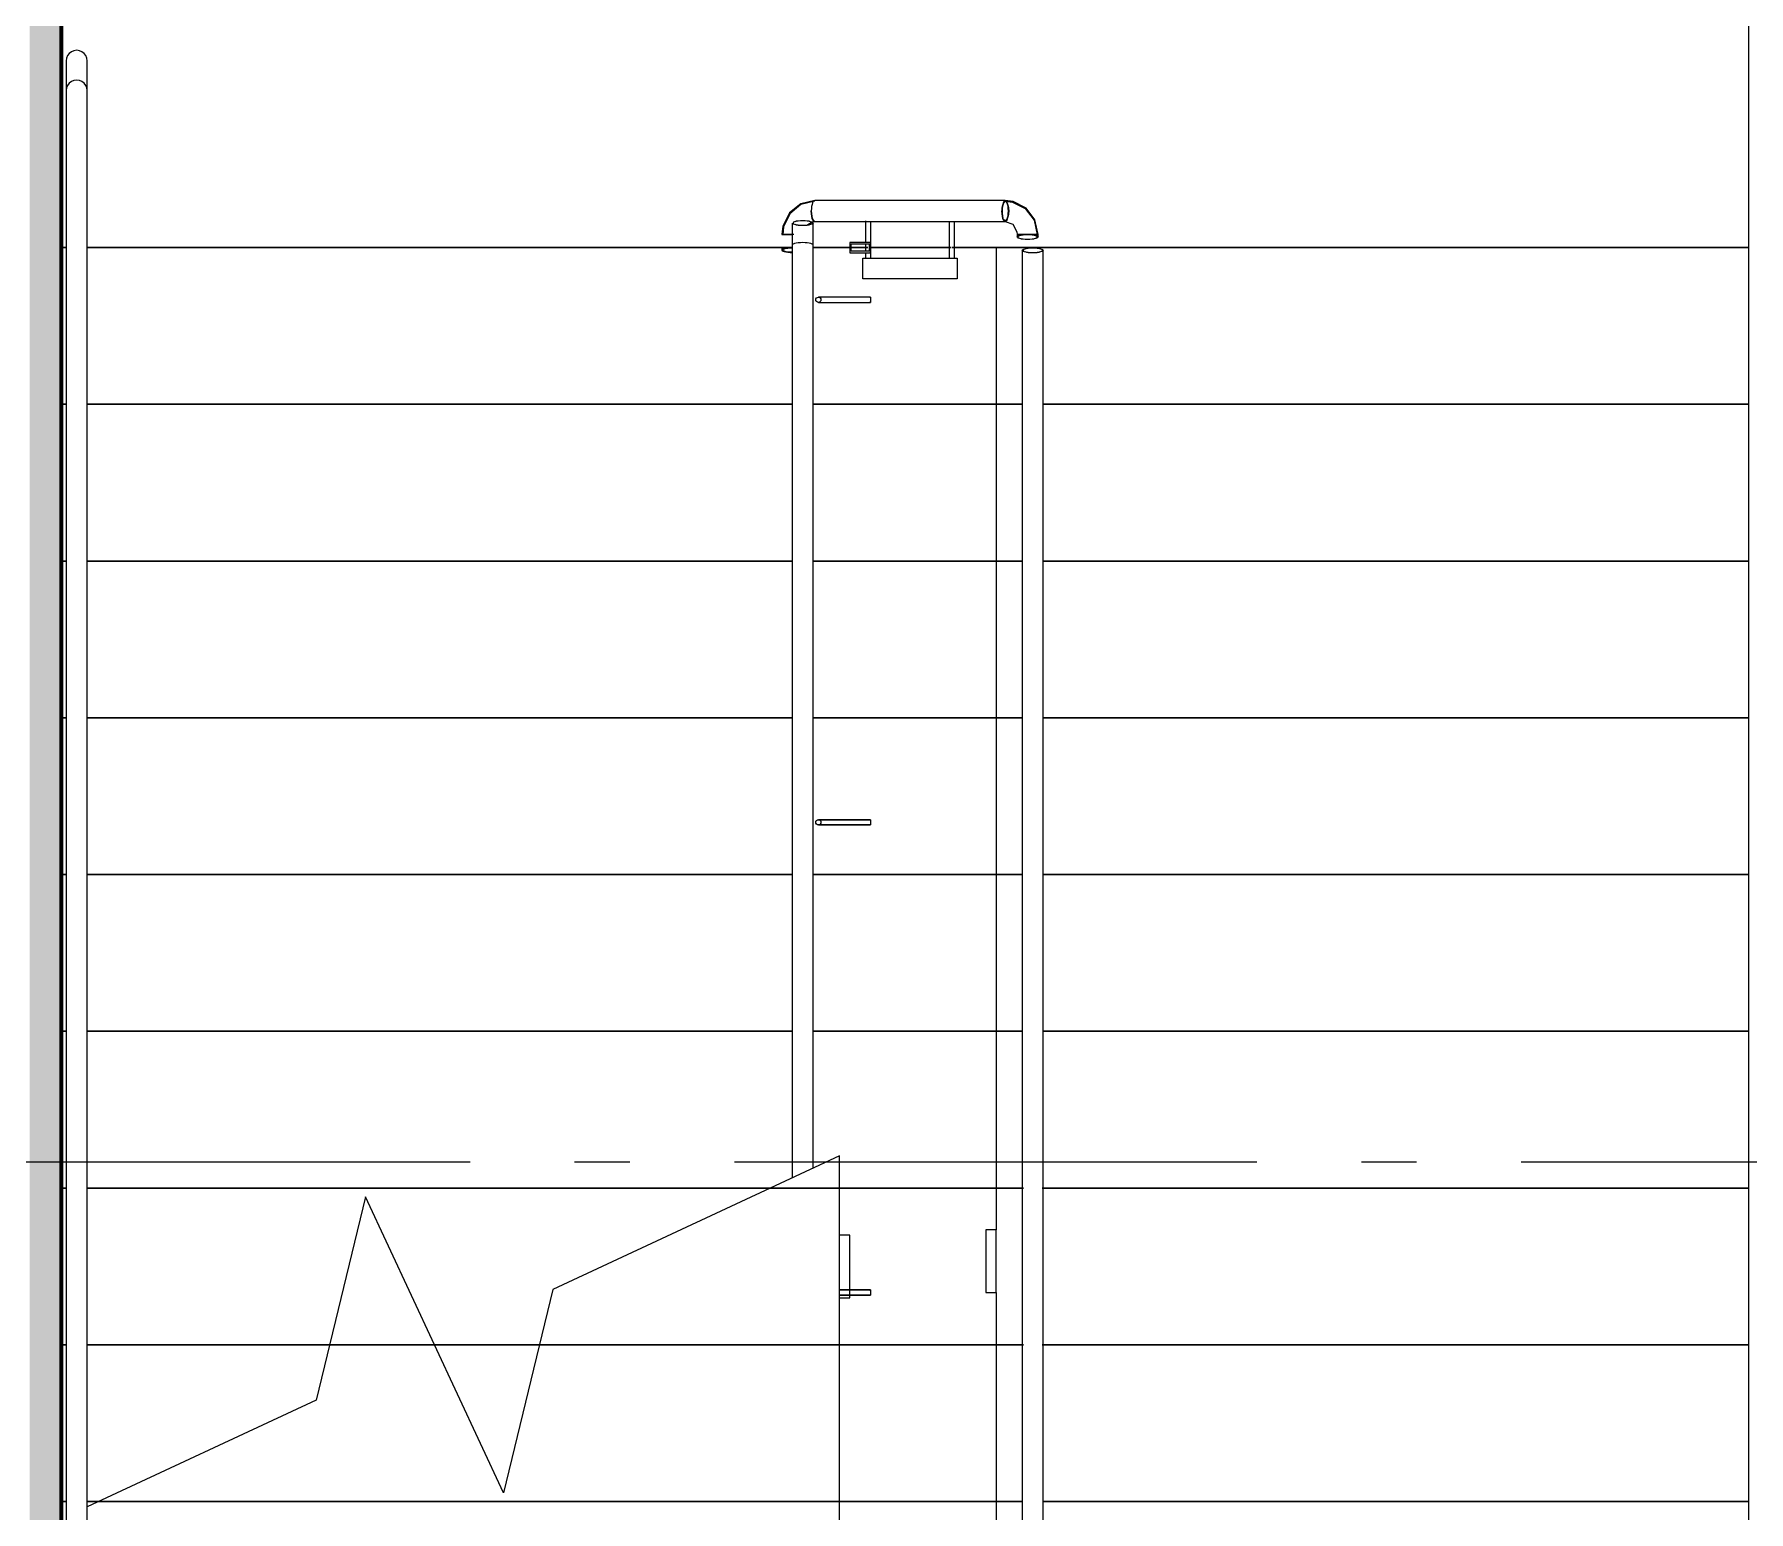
# Model space of a CAD drawing. Header units: millimetres. Extents: x -537608 to 253996, y -217170 to 186033.
# Drawn here: x -268303 to -265021, y -3120 to -292 of the extents above; entities that cross this region are included whole.
import ezdxf

# ---------------------------------------------------------------- set-up
doc = ezdxf.new("R2010")
doc.units = ezdxf.units.MM
doc.layers.add('16) Лак 1.6м', color=160, linetype='Continuous', lineweight=90)
doc.layers.add('PDF _Геометрия', color=7, linetype='Continuous')
doc.layers.add('PDF _Сплошная заливка', color=7, linetype='Continuous', true_color=0xffffff)

msp = doc.modelspace()

# ---------------------------------------------------------------- hatches: boundary and pattern name
at = {"layer": 'PDF _Сплошная заливка', "true_color": 0x56bc34, "transparency": 33554559}
h = msp.add_hatch(color=85, dxfattribs=at)
h.paths.add_polyline_path([(-268303.3512, -7240.6582), (-268251.3509, -7240.6582), (-268251.3509, -7085.6584), (-268303.3512, -7085.6584), (-268303.3512, -7090.6586), (-268311.3493, -7090.6586), (-268311.3493, -7240.6582)], flags=0)
h.paths.add_polyline_path([(-268303.3512, -5435.6572), (-268251.3509, -5435.6572), (-268251.3509, 739.3439), (-268311.3493, 739.3439), (-268311.3493, -5430.6575), (-268303.3512, -5430.6575)], flags=0)

# ---------------------------------------------------------------- linework, layer by layer
at = {"layer": '16) Лак 1.6м'}
msp.add_lwpolyline([(-268251.3509, -7085.6584), (-268251.3509, -7240.6582), (-264971.3501, -7240.6582), (-264971.3501, 479.3445), (-265191.3492, 479.3445), (-265221.3495, 739.3439), (-268251.3509, 739.3439), (-268251.3509, -5407.9645), (-268251.3509, -5435.6572)], dxfattribs=at)
at = {"layer": 'PDF _Геометрия', "lineweight": 9}
for p, q in [((-268251.3509, -5435.6572), (-268251.3509, 739.3439)), ((-265021.3503, -20.6017), (-265021.3503, -4940.6031)), ((-268231.3499, -325.8389), (-268235.4922, -329.0167)), ((-268226.5273, -323.841), (-268231.3499, -325.8389)), ((-268221.3494, -323.1585), (-268226.5273, -323.841)), ((-268216.1737, -323.841), (-268221.3494, -323.1585)), ((-268211.3511, -325.8389), (-268216.1737, -323.841)), ((-268207.2088, -329.0167), (-268211.3511, -325.8389)), ((-268240.6678, -337.9816), (-268241.3503, -343.1595)), ((-268241.3503, -343.1595), (-268241.3503, -400.2881)), ((-268238.6699, -333.159), (-268240.6678, -337.9816)), ((-268235.4922, -329.0167), (-268238.6699, -333.159)), ((-268204.0289, -333.159), (-268207.2088, -329.0167)), ((-268202.031, -337.9816), (-268204.0289, -333.159)), ((-268201.3506, -343.1595), (-268202.031, -337.9816)), ((-268201.3506, -400.2881), (-268201.3506, -343.1595)), ((-268238.6699, -390.2898), (-268240.6678, -395.1124)), ((-268235.4922, -386.1475), (-268238.6699, -390.2898)), ((-268231.3499, -382.9676), (-268235.4922, -386.1475)), ((-268226.5273, -380.9697), (-268231.3499, -382.9676)), ((-268221.3494, -380.2893), (-268226.5273, -380.9697)), ((-268216.1737, -380.9697), (-268221.3494, -380.2893)), ((-268211.3511, -382.9676), (-268216.1737, -380.9697)), ((-268207.2088, -386.1475), (-268211.3511, -382.9676)), ((-268204.0289, -390.2898), (-268207.2088, -386.1475)), ((-268202.031, -395.1124), (-268204.0289, -390.2898)), ((-268240.6678, -395.1124), (-268241.3503, -400.2881)), ((-268241.3503, -400.2881), (-268241.3503, -5160.2911)), ((-268201.3506, -400.2881), (-268202.031, -395.1124)), ((-268201.3506, -5160.2911), (-268201.3506, -400.2881)), ((-266835.5831, -616.9055), (-266857.1535, -634.3724)), ((-266835.23, -618.4039), (-266856.3978, -635.8407)), ((-266808.796, -610.6554), (-266835.5831, -616.9055)), ((-266808.796, -612.1561), (-266835.23, -618.4039)), ((-266814.6025, -621.9757), (-266815.0783, -626.202)), ((-266813.8339, -618.1865), (-266814.6025, -621.9757)), ((-266812.8134, -615.0195), (-266813.8339, -618.1865)), ((-266811.5927, -612.6383), (-266812.8134, -615.0195)), ((-266810.2299, -611.1592), (-266811.5927, -612.6383)), ((-266808.796, -610.6554), (-266810.2299, -611.1592)), ((-266443.9047, -610.6554), (-266808.796, -610.6554)), ((-266449.7112, -621.9757), (-266450.187, -626.202)), ((-266448.9426, -618.1865), (-266449.7112, -621.9757)), ((-266449.0675, -621.4073), (-266449.6638, -625.8682)), ((-266449.6638, -625.8682), (-266449.0675, -621.4073)), ((-266448.1201, -617.5751), (-266449.0675, -621.4073)), ((-266449.0675, -621.4073), (-266448.1201, -617.5751)), ((-266447.9242, -615.0195), (-266448.9426, -618.1865)), ((-266446.8865, -614.6341), (-266448.1201, -617.5751)), ((-266448.1201, -617.5751), (-266446.8865, -614.6341)), ((-266446.7013, -612.6383), (-266447.9242, -615.0195)), ((-266445.4483, -612.7869), (-266446.8865, -614.6341)), ((-266446.8865, -614.6341), (-266445.4483, -612.7869)), ((-266445.3386, -611.1592), (-266446.7013, -612.6383)), ((-266443.9047, -612.1561), (-266445.4483, -612.7869)), ((-266445.4483, -612.7869), (-266443.9047, -612.1561)), ((-266443.9047, -610.6554), (-266445.3386, -611.1592)), ((-266428.6661, -612.6103), (-266443.9047, -610.6554)), ((-266443.9047, -610.6554), (-266442.2361, -611.3379)), ((-266442.2361, -611.3379), (-266443.9047, -610.6554)), ((-266443.9047, -612.1561), (-266442.361, -612.7869)), ((-266442.361, -612.7869), (-266443.9047, -612.1561)), ((-266443.9047, -612.1561), (-266429.9664, -613.8289)), ((-266442.361, -612.7869), (-266440.9228, -614.6341)), ((-266440.9228, -614.6341), (-266442.361, -612.7869)), ((-266442.2361, -611.3379), (-266440.6817, -613.3359)), ((-266440.6817, -613.3359), (-266442.2361, -611.3379)), ((-266440.9228, -614.6341), (-266439.6892, -617.5751)), ((-266439.6892, -617.5751), (-266440.9228, -614.6341)), ((-266439.6892, -617.5751), (-266438.7419, -621.4073)), ((-266438.7419, -621.4073), (-266439.6892, -617.5751)), ((-266438.7419, -621.4073), (-266438.1455, -625.8682)), ((-266438.1455, -625.8682), (-266438.7419, -621.4073)), ((-266437.6783, -625.4807), (-266438.3221, -620.6559)), ((-266438.3221, -620.6559), (-266437.6783, -625.4807)), ((-266429.9664, -613.8289), (-266405.6617, -626.1287)), ((-266404.2149, -625.3859), (-266428.6661, -612.6103)), ((-266857.1535, -634.3724), (-266869.505, -659.8052)), ((-266856.3978, -635.8407), (-266868.28, -661.1465)), ((-266851.7625, -653.6908), (-266851.7625, -695.9339)), ((-266849.7818, -655.7383), (-266851.2609, -654.7415)), ((-266850.1263, -653.1634), (-266850.2619, -653.6908)), ((-266850.2619, -653.6908), (-266850.1263, -654.2161)), ((-266849.0606, -652.1407), (-266850.1263, -653.1634)), ((-266850.1263, -654.2161), (-266849.0606, -655.2388)), ((-266847.3985, -656.634), (-266849.7818, -655.7383)), ((-266846.9872, -651.2085), (-266849.0606, -652.1407)), ((-266847.3985, -650.7456), (-266844.2315, -649.9985)), ((-266844.0291, -650.4205), (-266846.9808, -651.2064)), ((-266846.9808, -656.1732), (-266844.0291, -656.9591)), ((-266844.2315, -649.9985), (-266840.4402, -649.4366)), ((-266840.3604, -649.822), (-266844.0291, -650.4205)), ((-266840.4402, -649.4366), (-266836.2117, -649.0878)), ((-266836.1902, -649.4495), (-266840.3604, -649.822)), ((-266836.2117, -649.0878), (-266831.7616, -648.9694)), ((-266831.7616, -649.3225), (-266836.1902, -649.4495)), ((-266831.7616, -648.9694), (-266827.3114, -649.0878)), ((-266827.3351, -649.4495), (-266831.7616, -649.3225)), ((-266823.1648, -649.822), (-266827.3351, -649.4495)), ((-266827.3114, -649.0878), (-266823.0851, -649.4366)), ((-266823.5696, -657.9838), (-266813.399, -651.1827)), ((-266819.494, -650.4205), (-266823.1648, -649.822)), ((-266823.0851, -649.4366), (-266819.2916, -649.9985)), ((-266816.5359, -651.2085), (-266819.494, -650.4205)), ((-266819.494, -656.9591), (-266816.5359, -656.171)), ((-266814.4647, -652.1407), (-266816.5359, -651.2085)), ((-266813.7435, -655.7383), (-266816.1247, -656.634)), ((-266815.0783, -626.202), (-266815.2398, -630.6564)), ((-266815.2398, -630.6564), (-266815.0202, -635.8321)), ((-266815.0202, -635.8321), (-266815.2398, -630.6564)), ((-266814.3765, -640.6569), (-266815.0202, -635.8342)), ((-266815.0202, -635.8342), (-266814.3765, -640.6569)), ((-266813.3969, -653.1634), (-266814.4647, -652.1407)), ((-266814.4647, -655.2388), (-266813.3969, -654.2161)), ((-266813.3538, -644.7991), (-266814.3765, -640.6569)), ((-266814.3765, -640.6569), (-266813.3538, -644.7991)), ((-266813.7435, -651.6412), (-266812.2644, -652.6402)), ((-266812.2644, -654.7415), (-266813.7435, -655.7383)), ((-266813.399, -651.1827), (-266808.796, -650.6574)), ((-266813.2613, -653.6908), (-266813.3969, -653.1634)), ((-266813.3969, -654.2161), (-266813.2613, -653.6908)), ((-266812.019, -647.9769), (-266813.3538, -644.7991)), ((-266813.3538, -644.7991), (-266812.019, -647.9769)), ((-266812.2644, -652.6402), (-266811.7628, -653.6908)), ((-266811.7628, -653.6908), (-266812.2644, -654.7415)), ((-266810.4624, -649.9749), (-266812.019, -647.9769)), ((-266812.019, -647.9769), (-266810.4624, -649.9749)), ((-266811.7628, -695.9339), (-266811.7628, -653.6908)), ((-266808.796, -650.6574), (-266810.4624, -649.9749)), ((-266810.4624, -649.9749), (-266808.796, -650.6574)), ((-266808.796, -650.6574), (-266443.9047, -650.6574)), ((-266711.349, -649.4302), (-266711.349, -655.6565)), ((-266711.349, -655.6565), (-266711.349, -691.4343)), ((-266701.3507, -655.6565), (-266701.3507, -652.1235)), ((-266701.3507, -720.6564), (-266701.3507, -655.6565)), ((-266551.35, -649.9749), (-266551.35, -655.6565)), ((-266551.35, -655.6565), (-266551.35, -720.6564)), ((-266541.3495, -655.6565), (-266541.3495, -652.1235)), ((-266541.3495, -720.6564), (-266541.3495, -655.6565)), ((-266450.187, -626.202), (-266450.3507, -630.6564)), ((-266450.3507, -630.6564), (-266450.131, -635.8321)), ((-266450.131, -635.8321), (-266450.3507, -630.6564)), ((-266450.131, -635.8321), (-266449.4873, -640.6569)), ((-266449.4873, -640.6569), (-266450.131, -635.8321)), ((-266449.6638, -625.8682), (-266449.8662, -630.6564)), ((-266449.8662, -630.6564), (-266449.6638, -625.8682)), ((-266449.8662, -630.6564), (-266449.6638, -635.4446)), ((-266449.6638, -635.4446), (-266449.8662, -630.6564)), ((-266449.6638, -635.4446), (-266449.0675, -639.9055)), ((-266449.0675, -639.9055), (-266449.6638, -635.4446)), ((-266449.4873, -640.6569), (-266448.4625, -644.7991)), ((-266448.4625, -644.7991), (-266449.4873, -640.6569)), ((-266448.4625, -644.7991), (-266447.1277, -647.9769)), ((-266447.1277, -647.9769), (-266448.4625, -644.7991)), ((-266447.1277, -647.9769), (-266445.5732, -649.9749)), ((-266445.5732, -649.9749), (-266447.1277, -647.9769)), ((-266445.4483, -648.5259), (-266446.8865, -646.6787)), ((-266446.8865, -646.6787), (-266445.4483, -648.5259)), ((-266445.5732, -649.9749), (-266443.9047, -650.6574)), ((-266443.9047, -650.6574), (-266445.5732, -649.9749)), ((-266443.9047, -649.1567), (-266445.4483, -648.5259)), ((-266445.4483, -648.5259), (-266443.9047, -649.1567)), ((-266442.361, -648.5259), (-266443.9047, -649.1567)), ((-266443.9047, -649.1567), (-266442.361, -648.5259)), ((-266442.2361, -649.9749), (-266443.9047, -650.6574)), ((-266443.9047, -650.6574), (-266442.4687, -650.1536)), ((-266443.9047, -650.6574), (-266429.7856, -656.1538)), ((-266442.4687, -650.1536), (-266441.108, -648.6745)), ((-266440.9228, -646.6787), (-266442.361, -648.5259)), ((-266442.361, -648.5259), (-266440.9228, -646.6787)), ((-266440.6817, -647.9769), (-266442.2361, -649.9749)), ((-266441.108, -648.6745), (-266439.8851, -646.2933)), ((-266439.6892, -643.7377), (-266440.9228, -646.6787)), ((-266440.9228, -646.6787), (-266439.6892, -643.7377)), ((-266439.8851, -646.2933), (-266438.8646, -643.1263)), ((-266438.7419, -639.9055), (-266439.6892, -643.7377)), ((-266439.6892, -643.7377), (-266438.7419, -639.9055)), ((-266438.8646, -643.1263), (-266438.0982, -639.3371)), ((-266438.1455, -635.4446), (-266438.7419, -639.9055)), ((-266438.7419, -639.9055), (-266438.1455, -635.4446)), ((-266437.6783, -635.8321), (-266438.3221, -640.6569)), ((-266438.1455, -625.8682), (-266437.9432, -630.6564)), ((-266437.9432, -630.6564), (-266438.1455, -625.8682)), ((-266437.9432, -630.6564), (-266438.1455, -635.4446)), ((-266438.1455, -635.4446), (-266437.9432, -630.6564)), ((-266438.0982, -639.3371), (-266437.6202, -635.1108)), ((-266437.4587, -630.6564), (-266437.6783, -625.4807)), ((-266437.6783, -625.4807), (-266437.4587, -630.6564)), ((-266437.4587, -630.6564), (-266437.6783, -635.8321)), ((-266437.6202, -635.1108), (-266437.4587, -630.6564)), ((-266429.7856, -656.1538), (-266421.8132, -670.3956)), ((-266405.6617, -626.1287), (-266388.845, -648.119)), ((-266387.353, -647.7746), (-266404.2149, -625.3859)), ((-266388.845, -648.119), (-266382.8044, -675.6553)), ((-266381.3054, -675.6553), (-266387.353, -647.7746)), ((-266869.505, -659.8052), (-266871.3953, -675.6553)), ((-266871.0143, -675.6553), (-266871.3932, -675.6553)), ((-266871.3932, -675.6553), (-266871.3501, -675.6553)), ((-266871.3501, -675.6553), (-266870.3275, -675.6553)), ((-266869.3392, -675.6553), (-266871.0143, -675.6553)), ((-266870.3275, -675.6553), (-266868.4156, -675.6553)), ((-266868.28, -661.1465), (-266869.8947, -675.6553)), ((-266869.8538, -675.6553), (-266869.8925, -675.6553)), ((-266869.8925, -675.6553), (-266869.5416, -675.6553)), ((-266868.9065, -675.6553), (-266869.8538, -675.6553)), ((-266869.5416, -675.6553), (-266867.9936, -675.6553)), ((-266866.4435, -675.6553), (-266869.3392, -675.6553)), ((-266866.7686, -675.6553), (-266868.9065, -675.6553)), ((-266868.4156, -675.6553), (-266865.6534, -675.6553)), ((-266867.9936, -675.6553), (-266865.3132, -675.6553)), ((-266863.5801, -675.6553), (-266866.7686, -675.6553)), ((-266862.5208, -675.6553), (-266866.4435, -675.6553)), ((-266865.6534, -675.6553), (-266862.1764, -675.6553)), ((-266865.3132, -675.6553), (-266861.6855, -675.6553)), ((-266859.5627, -675.6553), (-266863.5801, -675.6553)), ((-266857.8403, -675.6553), (-266862.5208, -675.6553)), ((-266862.1764, -675.6553), (-266858.1611, -675.6553)), ((-266861.6855, -675.6553), (-266857.3559, -675.6553)), ((-266854.9877, -675.6553), (-266859.5627, -675.6553)), ((-266858.1611, -675.6553), (-266853.8057, -675.6553)), ((-266853.4633, -675.6553), (-266857.8403, -675.6553)), ((-266857.3559, -675.6553), (-266852.6215, -675.6553)), ((-266848.9852, -675.6553), (-266853.4633, -675.6553)), ((-266844.2315, -657.381), (-266847.3985, -656.634)), ((-266840.4402, -657.9429), (-266844.2315, -657.381)), ((-266844.0291, -656.9591), (-266840.3604, -657.5576)), ((-266836.2117, -658.2939), (-266840.4402, -657.9429)), ((-266840.3604, -657.5576), (-266836.1902, -657.93)), ((-266831.7616, -658.4123), (-266836.2117, -658.2939)), ((-266836.1902, -657.93), (-266831.7616, -658.0571)), ((-266831.7616, -658.0571), (-266827.3351, -657.93)), ((-266827.3114, -658.2939), (-266831.7616, -658.4123)), ((-266827.3351, -657.93), (-266823.1648, -657.5576)), ((-266823.0851, -657.9429), (-266827.3114, -658.2939)), ((-266823.1648, -657.5576), (-266819.494, -656.9591)), ((-266819.2916, -657.381), (-266823.0851, -657.9429)), ((-266816.1247, -656.634), (-266819.2916, -657.381)), ((-266421.8132, -670.3956), (-266421.3051, -675.6553)), ((-266421.3051, -675.6553), (-266421.3051, -680.3767)), ((-266420.924, -675.6553), (-266421.3051, -675.6553)), ((-266421.3051, -675.6553), (-266421.2621, -675.6553)), ((-266420.6248, -675.6553), (-266421.3051, -675.6553)), ((-266421.3051, -675.6553), (-266420.6248, -675.6553)), ((-266421.3051, -680.3767), (-266420.8035, -679.3261)), ((-266420.8035, -681.4274), (-266421.3051, -680.3767)), ((-266421.2621, -675.6553), (-266420.2372, -675.6553)), ((-266419.2512, -675.6553), (-266420.924, -675.6553)), ((-266420.8035, -679.3261), (-266419.3244, -678.3292)), ((-266419.3244, -682.4263), (-266420.8035, -681.4274)), ((-266418.6268, -675.6553), (-266420.6248, -675.6553)), ((-266420.6248, -675.6553), (-266418.6268, -675.6553)), ((-266420.2372, -675.6553), (-266418.3276, -675.6553)), ((-266419.7636, -675.6553), (-266419.8045, -675.6553)), ((-266419.8045, -675.6553), (-266419.4536, -675.6553)), ((-266419.1758, -675.6553), (-266419.8045, -675.6553)), ((-266419.8045, -675.6553), (-266419.1758, -675.6553)), ((-266419.671, -679.8514), (-266419.8045, -680.3767)), ((-266419.8045, -680.3767), (-266419.671, -680.9042)), ((-266418.8184, -675.6553), (-266419.7636, -675.6553)), ((-266418.6031, -678.8287), (-266419.671, -679.8514)), ((-266419.671, -680.9042), (-266418.6031, -681.9268)), ((-266419.4536, -675.6553), (-266417.9056, -675.6553)), ((-266419.3244, -678.3292), (-266416.9411, -677.4336)), ((-266416.9411, -683.3219), (-266419.3244, -682.4263)), ((-266416.3533, -675.6553), (-266419.2512, -675.6553)), ((-266417.3264, -675.6553), (-266419.1758, -675.6553)), ((-266419.1758, -675.6553), (-266417.3264, -675.6553)), ((-266416.6784, -675.6553), (-266418.8184, -675.6553)), ((-266415.447, -675.6553), (-266418.6268, -675.6553)), ((-266418.6268, -675.6553), (-266415.447, -675.6553)), ((-266416.5299, -677.8965), (-266418.6031, -678.8287)), ((-266418.6031, -681.9268), (-266416.5299, -682.8591)), ((-266418.3276, -675.6553), (-266415.5653, -675.6553)), ((-266417.9056, -675.6553), (-266415.2252, -675.6553)), ((-266414.3877, -675.6553), (-266417.3264, -675.6553)), ((-266417.3264, -675.6553), (-266414.3877, -675.6553)), ((-266416.9411, -677.4336), (-266413.774, -676.6865)), ((-266413.774, -684.069), (-266416.9411, -683.3219)), ((-266413.4921, -675.6553), (-266416.6784, -675.6553)), ((-266413.5738, -677.1086), (-266416.5299, -677.8965)), ((-266416.5299, -682.8591), (-266413.5738, -683.6471)), ((-266412.4306, -675.6553), (-266416.3533, -675.6553)), ((-266415.5653, -675.6553), (-266412.0883, -675.6553)), ((-266411.3047, -675.6553), (-266415.447, -675.6553)), ((-266415.447, -675.6553), (-266411.3047, -675.6553)), ((-266415.2252, -675.6553), (-266411.5974, -675.6553)), ((-266410.5554, -675.6553), (-266414.3877, -675.6553)), ((-266414.3877, -675.6553), (-266410.5554, -675.6553)), ((-266413.774, -676.6865), (-266409.9827, -676.1246)), ((-266409.9827, -684.6309), (-266413.774, -684.069)), ((-266409.9031, -676.51), (-266413.5738, -677.1086)), ((-266413.5738, -683.6471), (-266409.9031, -684.2456)), ((-266409.4725, -675.6553), (-266413.4921, -675.6553)), ((-266407.7501, -675.6553), (-266412.4306, -675.6553)), ((-266412.0883, -675.6553), (-266408.0709, -675.6553)), ((-266411.5974, -675.6553), (-266407.2678, -675.6553)), ((-266406.482, -675.6553), (-266411.3047, -675.6553)), ((-266411.3047, -675.6553), (-266406.482, -675.6553)), ((-266406.0945, -675.6553), (-266410.5554, -675.6553)), ((-266410.5554, -675.6553), (-266406.0945, -675.6553)), ((-266409.9827, -676.1246), (-266405.7565, -675.7737)), ((-266405.7565, -684.9797), (-266409.9827, -684.6309)), ((-266405.7328, -676.1375), (-266409.9031, -676.51)), ((-266409.9031, -684.2456), (-266405.7328, -684.618)), ((-266404.8996, -675.6553), (-266409.4725, -675.6553)), ((-266408.0709, -675.6553), (-266403.7155, -675.6553)), ((-266403.3732, -675.6553), (-266407.7501, -675.6553)), ((-266407.2678, -675.6553), (-266402.5314, -675.6553)), ((-266401.3063, -675.6553), (-266406.482, -675.6553)), ((-266406.482, -675.6553), (-266401.3063, -675.6553)), ((-266401.3063, -675.6553), (-266406.0945, -675.6553)), ((-266406.0945, -675.6553), (-266401.3063, -675.6553)), ((-266405.7565, -675.7737), (-266401.3063, -675.6553)), ((-266401.3063, -685.0981), (-266405.7565, -684.9797)), ((-266401.3063, -676.0105), (-266405.7328, -676.1375)), ((-266405.7328, -684.618), (-266401.3063, -684.7451)), ((-266400.0791, -675.6553), (-266404.8996, -675.6553)), ((-266403.7155, -675.6553), (-266399.2373, -675.6553)), ((-266398.895, -675.6553), (-266403.3732, -675.6553)), ((-266402.5314, -675.6553), (-266397.713, -675.6553)), ((-266401.3063, -675.6553), (-266396.1284, -675.6553)), ((-266396.1284, -675.6553), (-266401.3063, -675.6553)), ((-266401.3063, -675.6553), (-266396.5181, -675.6553)), ((-266396.5181, -675.6553), (-266401.3063, -675.6553)), ((-266401.3063, -675.6553), (-266396.854, -675.7737)), ((-266396.8777, -676.1375), (-266401.3063, -676.0105)), ((-266401.3063, -684.7451), (-266396.8777, -684.618)), ((-266396.854, -684.9797), (-266401.3063, -685.0981)), ((-266395.3426, -675.6553), (-266400.0791, -675.6553)), ((-266399.2373, -675.6553), (-266394.8604, -675.6553)), ((-266394.5396, -675.6553), (-266398.895, -675.6553)), ((-266397.713, -675.6553), (-266393.138, -675.6553)), ((-266392.7074, -676.51), (-266396.8777, -676.1375)), ((-266396.8777, -684.618), (-266392.7074, -684.2456)), ((-266396.854, -675.7737), (-266392.6278, -676.1246)), ((-266392.6278, -684.6309), (-266396.854, -684.9797)), ((-266396.5181, -675.6553), (-266392.0551, -675.6553)), ((-266392.0551, -675.6553), (-266396.5181, -675.6553)), ((-266396.1284, -675.6553), (-266391.3058, -675.6553)), ((-266391.3058, -675.6553), (-266396.1284, -675.6553)), ((-266391.0131, -675.6553), (-266395.3426, -675.6553)), ((-266394.8604, -675.6553), (-266390.1798, -675.6553)), ((-266390.5222, -675.6553), (-266394.5396, -675.6553)), ((-266393.138, -675.6553), (-266389.1206, -675.6553)), ((-266389.0366, -677.1086), (-266392.7074, -676.51)), ((-266392.7074, -684.2456), (-266389.0366, -683.6471)), ((-266392.6278, -676.1246), (-266388.8364, -676.6865)), ((-266388.8364, -684.069), (-266392.6278, -684.6309)), ((-266392.0551, -675.6553), (-266388.2228, -675.6553)), ((-266388.2228, -675.6553), (-266392.0551, -675.6553)), ((-266391.3058, -675.6553), (-266387.1636, -675.6553)), ((-266387.1636, -675.6553), (-266391.3058, -675.6553)), ((-266387.3853, -675.6553), (-266391.0131, -675.6553)), ((-266387.0452, -675.6553), (-266390.5222, -675.6553)), ((-266390.1798, -675.6553), (-266386.2571, -675.6553)), ((-266389.1206, -675.6553), (-266385.9321, -675.6553)), ((-266386.0796, -677.8965), (-266389.0366, -677.1086)), ((-266389.0366, -683.6471), (-266386.0796, -682.8591)), ((-266388.8364, -676.6865), (-266385.6684, -677.4336)), ((-266385.6684, -683.3219), (-266388.8364, -684.069)), ((-266388.2228, -675.6553), (-266385.2846, -675.6553)), ((-266385.2846, -675.6553), (-266388.2228, -675.6553)), ((-266384.7059, -675.6553), (-266387.3853, -675.6553)), ((-266387.1636, -675.6553), (-266383.9847, -675.6553)), ((-266383.9847, -675.6553), (-266387.1636, -675.6553)), ((-266384.2824, -675.6553), (-266387.0452, -675.6553)), ((-266386.2571, -675.6553), (-266383.3604, -675.6553)), ((-266384.0073, -678.8287), (-266386.0796, -677.8965)), ((-266386.0796, -682.8591), (-266384.0073, -681.9268)), ((-266385.9321, -675.6553), (-266383.7921, -675.6553)), ((-266385.6684, -677.4336), (-266383.2867, -678.3292)), ((-266383.2867, -682.4263), (-266385.6684, -683.3219)), ((-266385.2846, -675.6553), (-266383.4363, -675.6553)), ((-266383.4363, -675.6553), (-266385.2846, -675.6553)), ((-266383.1564, -675.6553), (-266384.7059, -675.6553)), ((-266382.3721, -675.6553), (-266384.2824, -675.6553)), ((-266382.9395, -679.8514), (-266384.0073, -678.8287)), ((-266384.0073, -681.9268), (-266382.9395, -680.9042)), ((-266383.9847, -675.6553), (-266381.9868, -675.6553)), ((-266381.9868, -675.6553), (-266383.9847, -675.6553)), ((-266383.7921, -675.6553), (-266382.8453, -675.6553)), ((-266383.4363, -675.6553), (-266382.8044, -675.6553)), ((-266382.8044, -675.6553), (-266383.4363, -675.6553)), ((-266383.3604, -675.6553), (-266381.6864, -675.6553)), ((-266383.2867, -678.3292), (-266381.807, -679.3261)), ((-266381.807, -681.4274), (-266383.2867, -682.4263)), ((-266382.806, -675.6553), (-266383.1564, -675.6553)), ((-266382.8044, -680.3767), (-266382.9395, -679.8514)), ((-266382.9395, -680.9042), (-266382.8044, -680.3767)), ((-266382.8453, -675.6553), (-266382.806, -675.6553)), ((-266381.349, -675.6553), (-266382.3721, -675.6553)), ((-266381.9868, -675.6553), (-266381.3054, -675.6553)), ((-266381.3054, -675.6553), (-266381.9868, -675.6553)), ((-266381.807, -679.3261), (-266381.3054, -680.3767)), ((-266381.3054, -680.3767), (-266381.807, -681.4274)), ((-266381.6864, -675.6553), (-266381.3059, -675.6553)), ((-266381.3059, -675.6553), (-266381.349, -675.6553)), ((-266381.3054, -680.3767), (-266381.3054, -675.6553)), ((-266871.3953, -700.664), (-266871.3953, -705.3855)), ((-266870.8915, -700.664), (-266871.3953, -700.664)), ((-266871.3953, -700.664), (-266870.7128, -700.664)), ((-266870.8937, -704.3348), (-266871.3953, -705.3855)), ((-266871.3953, -705.3855), (-266870.8937, -706.4361)), ((-266869.4146, -703.3358), (-266870.8937, -704.3348)), ((-266870.8937, -706.4361), (-266869.4146, -707.4329)), ((-266869.4125, -700.664), (-266870.8915, -700.664)), ((-266870.7128, -700.664), (-266868.7149, -700.664)), ((-266869.2639, -700.664), (-266869.8947, -700.664)), ((-266869.8947, -700.664), (-266869.2639, -700.664)), ((-266869.8947, -705.3855), (-266869.7591, -704.858)), ((-266869.7591, -705.9108), (-266869.8947, -705.3855)), ((-266869.7591, -704.858), (-266868.6934, -703.8353)), ((-266868.6934, -706.9334), (-266869.7591, -705.9108)), ((-266867.0313, -702.4402), (-266869.4146, -703.3358)), ((-266869.4146, -707.4329), (-266867.0313, -708.3285)), ((-266867.0313, -700.664), (-266869.4125, -700.664)), ((-266867.4167, -700.664), (-266869.2639, -700.664)), ((-266869.2639, -700.664), (-266867.4167, -700.664)), ((-266868.7149, -700.664), (-266865.5371, -700.664)), ((-266868.6934, -703.8353), (-266866.62, -702.9031)), ((-266866.62, -707.8657), (-266868.6934, -706.9334)), ((-266864.4757, -700.664), (-266867.4167, -700.664)), ((-266867.4167, -700.664), (-266864.4757, -700.664)), ((-266863.8643, -700.664), (-266867.0313, -700.664)), ((-266863.8643, -701.6931), (-266867.0313, -702.4402)), ((-266867.0313, -708.3285), (-266863.8643, -709.0756)), ((-266866.62, -702.9031), (-266863.6619, -702.1151)), ((-266863.6619, -708.6536), (-266866.62, -707.8657)), ((-266865.5371, -700.664), (-266861.3948, -700.664)), ((-266860.6434, -700.664), (-266864.4757, -700.664)), ((-266864.4757, -700.664), (-266860.6434, -700.664)), ((-266860.0751, -700.664), (-266863.8643, -700.664)), ((-266860.0729, -701.1312), (-266863.8643, -701.6931)), ((-266863.8643, -709.0756), (-266860.0729, -709.6375)), ((-266863.6619, -702.1151), (-266859.9911, -701.5166)), ((-266859.9911, -709.2521), (-266863.6619, -708.6536)), ((-266861.3948, -700.664), (-266856.57, -700.664)), ((-266856.1825, -700.664), (-266860.6434, -700.664)), ((-266860.6434, -700.664), (-266856.1825, -700.664)), ((-266855.8488, -700.664), (-266860.0751, -700.664)), ((-266855.8445, -700.7824), (-266860.0729, -701.1312)), ((-266860.0729, -709.6375), (-266855.8445, -709.9884)), ((-266859.9911, -701.5166), (-266855.8208, -701.1441)), ((-266855.8208, -709.6246), (-266859.9911, -709.2521)), ((-266856.57, -700.664), (-266851.3944, -700.664)), ((-266851.3944, -700.664), (-266856.1825, -700.664)), ((-266856.1825, -700.664), (-266851.3944, -700.664)), ((-266851.3944, -700.664), (-266855.8488, -700.664)), ((-266851.3944, -700.664), (-266855.8445, -700.7824)), ((-266855.8445, -709.9884), (-266851.3944, -710.1069)), ((-266855.8208, -701.1441), (-266851.3944, -701.0171)), ((-266851.3944, -709.7516), (-266855.8208, -709.6246)), ((-266851.2609, -694.8833), (-266851.7625, -695.9339)), ((-266851.7625, -695.9339), (-266851.7625, -2481.4286)), ((-266849.7818, -693.8865), (-266851.2609, -694.8833)), ((-266847.3985, -692.9909), (-266849.7818, -693.8865)), ((-266844.2315, -692.2438), (-266847.3985, -692.9909)), ((-266840.4402, -691.6819), (-266844.2315, -692.2438)), ((-266836.2117, -691.331), (-266840.4402, -691.6819)), ((-266831.7616, -691.2125), (-266836.2117, -691.331)), ((-266827.3114, -691.331), (-266831.7616, -691.2125)), ((-266823.0851, -691.6819), (-266827.3114, -691.331)), ((-266819.2916, -692.2438), (-266823.0851, -691.6819)), ((-266816.1247, -692.9909), (-266819.2916, -692.2438)), ((-266813.7435, -693.8865), (-266816.1247, -692.9909)), ((-266812.2644, -694.8833), (-266813.7435, -693.8865)), ((-266811.7628, -695.9339), (-266812.2644, -694.8833)), ((-266811.7628, -2462.7754), (-266811.7628, -695.9339)), ((-266716.3503, -760.6561), (-266716.3503, -720.6564)), ((-266716.3503, -720.6564), (-266536.3504, -720.6564)), ((-266711.349, -693.6562), (-266711.349, -707.6568)), ((-266711.349, -709.8787), (-266711.349, -720.6564)), ((-266536.3504, -720.6564), (-266536.3504, -760.6561)), ((-266411.3499, -705.9345), (-266410.8482, -704.8838)), ((-266411.3499, -705.9345), (-266411.3499, -4595.3779)), ((-266410.8482, -706.9851), (-266411.3499, -705.9345)), ((-266410.8482, -704.8838), (-266409.3691, -703.887)), ((-266409.3691, -707.984), (-266410.8482, -706.9851)), ((-266409.7158, -705.4091), (-266409.8493, -705.9345)), ((-266409.8493, -705.9345), (-266409.7158, -706.4619)), ((-266408.6479, -704.3864), (-266409.7158, -705.4091)), ((-266409.7158, -706.4619), (-266408.6479, -707.4846)), ((-266406.9858, -708.8797), (-266409.3691, -707.984)), ((-266406.5746, -703.4542), (-266408.6479, -704.3864)), ((-266403.8188, -709.6267), (-266406.9858, -708.8797)), ((-266403.6186, -702.6663), (-266406.5746, -703.4542)), ((-266406.5746, -708.4168), (-266403.6186, -709.2048)), ((-266403.8188, -702.2442), (-266400.0275, -701.6802)), ((-266400.0275, -710.1887), (-266403.8188, -709.6267)), ((-266399.9478, -702.0677), (-266403.6186, -702.6663)), ((-266403.6186, -709.2048), (-266399.9478, -709.8011)), ((-266400.0275, -701.6802), (-266395.8012, -701.3314)), ((-266395.8012, -710.5374), (-266400.0275, -710.1887)), ((-266395.7775, -701.6952), (-266399.9478, -702.0677)), ((-266399.9478, -709.8011), (-266395.7775, -710.1757)), ((-266395.8012, -701.3314), (-266391.3489, -701.213)), ((-266391.3489, -710.6559), (-266395.8012, -710.5374)), ((-266391.3489, -701.5683), (-266395.7775, -701.6952)), ((-266395.7775, -710.1757), (-266391.3489, -710.3028)), ((-266391.3489, -701.213), (-266386.8987, -701.3314)), ((-266386.9224, -701.6952), (-266391.3489, -701.5683)), ((-266391.3489, -710.3028), (-266386.9224, -710.1757)), ((-266386.8987, -710.5374), (-266391.3489, -710.6559)), ((-266382.7522, -702.0677), (-266386.9224, -701.6952)), ((-266386.9224, -710.1757), (-266382.7522, -709.8011)), ((-266386.8987, -701.3314), (-266382.6714, -701.6802)), ((-266382.6714, -710.1887), (-266386.8987, -710.5374)), ((-266379.0809, -702.6663), (-266382.7522, -702.0677)), ((-266382.7522, -709.8011), (-266379.0809, -709.2048)), ((-266382.6714, -701.6802), (-266378.8801, -702.2442)), ((-266378.8801, -709.6267), (-266382.6714, -710.1887)), ((-266376.1243, -703.4542), (-266379.0809, -702.6663)), ((-266379.0809, -709.2048), (-266376.1243, -708.4168)), ((-266375.713, -708.8797), (-266378.8801, -709.6267)), ((-266374.0526, -704.3864), (-266376.1243, -703.4542)), ((-266373.3297, -707.984), (-266375.713, -708.8797)), ((-266372.9842, -705.4091), (-266374.0526, -704.3864)), ((-266374.0526, -707.4846), (-266372.9842, -706.4619)), ((-266373.3297, -703.887), (-266371.8507, -704.8838)), ((-266371.8507, -706.9851), (-266373.3297, -707.984)), ((-266372.8496, -705.9345), (-266372.9842, -705.4091)), ((-266372.9842, -706.4619), (-266372.8496, -705.9345)), ((-266371.8507, -704.8838), (-266371.349, -705.9345)), ((-266371.349, -705.9345), (-266371.8507, -706.9851)), ((-266371.349, -4595.3779), (-266371.349, -705.9345)), ((-266536.3504, -760.6561), (-266716.3503, -760.6561)), ((-266795.6479, -795.6567), (-266801.7623, -795.6567)), ((-266801.7623, -805.6571), (-266801.5104, -805.6571)), ((-266801.5104, -805.6571), (-266793.1419, -805.6571)), ((-266780.2952, -795.6567), (-266795.6479, -795.6567)), ((-266793.1419, -805.6571), (-266776.7622, -805.6571)), ((-266776.7622, -795.6567), (-266780.2952, -795.6567)), ((-266701.7619, -795.6567), (-266776.7622, -795.6567)), ((-266776.7622, -805.6571), (-266701.7619, -805.6571)), ((-266701.7619, -795.8267), (-266701.7619, -795.6567)), ((-266701.7619, -795.6567), (-266701.7619, -795.8267)), ((-266701.7619, -796.3262), (-266701.7619, -795.8267)), ((-266701.7619, -795.8267), (-266701.7619, -796.3262)), ((-266701.7619, -797.1207), (-266701.7619, -796.3262)), ((-266701.7619, -796.3262), (-266701.7619, -797.1207)), ((-266701.7619, -797.1207), (-266701.7619, -798.1562)), ((-266701.7619, -798.1562), (-266701.7619, -799.3619)), ((-266701.7619, -799.3619), (-266701.7619, -800.6558)), ((-266701.7619, -800.6558), (-266701.7619, -801.9497)), ((-266701.7619, -801.9497), (-266701.7619, -803.1554)), ((-266701.7619, -803.1554), (-266701.7619, -804.191)), ((-266701.7619, -804.191), (-266701.7619, -804.9854)), ((-266701.7619, -804.9854), (-266701.7619, -804.191)), ((-266701.7619, -804.9854), (-266701.7619, -805.4849)), ((-266701.7619, -805.4849), (-266701.7619, -804.9854)), ((-266701.7619, -805.4849), (-266701.7619, -805.6571)), ((-266701.7619, -805.6571), (-266701.7619, -805.4849)), ((-266795.6479, -1795.6566), (-266801.7623, -1795.6566)), ((-266801.7623, -1795.6566), (-266795.6479, -1795.6566)), ((-266780.2952, -1795.6566), (-266795.6479, -1795.6566)), ((-266795.6479, -1795.6566), (-266780.2952, -1795.6566)), ((-266776.7622, -1795.6566), (-266780.2952, -1795.6566)), ((-266780.2952, -1795.6566), (-266776.7622, -1795.6566)), ((-266776.7622, -1795.6566), (-266701.7619, -1795.6566)), ((-266701.7619, -1795.6566), (-266776.7622, -1795.6566)), ((-266701.7619, -1795.8267), (-266701.7619, -1795.6566)), ((-266701.7619, -1795.6566), (-266701.7619, -1795.8267)), ((-266701.7619, -1795.8267), (-266701.7619, -1795.6566)), ((-266701.7619, -1795.6566), (-266701.7619, -1795.8267)), ((-266701.7619, -1796.3262), (-266701.7619, -1795.8267)), ((-266701.7619, -1795.8267), (-266701.7619, -1796.3262)), ((-266701.7619, -1796.3262), (-266701.7619, -1795.8267)), ((-266701.7619, -1795.8267), (-266701.7619, -1796.3262)), ((-266701.7619, -1797.1207), (-266701.7619, -1796.3262)), ((-266701.7619, -1796.3262), (-266701.7619, -1797.1207)), ((-266701.7619, -1797.1207), (-266701.7619, -1796.3262)), ((-266701.7619, -1796.3262), (-266701.7619, -1797.1207)), ((-266701.7619, -1797.1207), (-266701.7619, -1798.1562)), ((-266701.7619, -1798.1562), (-266701.7619, -1799.3619)), ((-266701.7619, -1799.3619), (-266701.7619, -1800.6558)), ((-266701.7619, -1800.6558), (-266701.7619, -1801.9497)), ((-266701.7619, -1801.9497), (-266701.7619, -1803.1575)), ((-266701.7619, -1803.1575), (-266701.7619, -1804.1931)), ((-266701.7619, -1804.1931), (-266701.7619, -1804.9875)), ((-266701.7619, -1804.9875), (-266701.7619, -1804.1931)), ((-266701.7619, -1804.1931), (-266701.7619, -1804.9875)), ((-266701.7619, -1804.9875), (-266701.7619, -1804.1931)), ((-266801.7623, -1805.6571), (-266801.5104, -1805.6571)), ((-266801.5104, -1805.6571), (-266801.7623, -1805.6571)), ((-266801.5104, -1805.6571), (-266793.1419, -1805.6571)), ((-266793.1419, -1805.6571), (-266801.5104, -1805.6571)), ((-266793.1419, -1805.6571), (-266776.7622, -1805.6571)), ((-266776.7622, -1805.6571), (-266793.1419, -1805.6571)), ((-266776.7622, -1805.6571), (-266701.7619, -1805.6571)), ((-266701.7619, -1805.6571), (-266776.7622, -1805.6571)), ((-266701.7619, -1804.9875), (-266701.7619, -1805.487)), ((-266701.7619, -1805.487), (-266701.7619, -1804.9875)), ((-266701.7619, -1804.9875), (-266701.7619, -1805.487)), ((-266701.7619, -1805.487), (-266701.7619, -1804.9875)), ((-266701.7619, -1805.487), (-266701.7619, -1805.6571)), ((-266701.7619, -1805.6571), (-266701.7619, -1805.487)), ((-266701.7619, -1805.487), (-266701.7619, -1805.6571)), ((-266701.7619, -1805.6571), (-266701.7619, -1805.487)), ((-266741.7616, -2590.6566), (-266761.3492, -2590.6566)), ((-266741.7616, -2710.6558), (-266741.7616, -2590.6566)), ((-266461.3501, -2580.6561), (-266481.3489, -2580.6561)), ((-266481.3489, -2580.6561), (-266481.3489, -2700.6575)), ((-266461.3501, -2700.6575), (-266461.3501, -2580.6561)), ((-266761.3492, -2695.6562), (-266701.7619, -2695.6562)), ((-266701.7619, -2695.6562), (-266761.3492, -2695.6562)), ((-266701.7619, -2705.6566), (-266761.3492, -2705.6566)), ((-266761.3492, -2705.6566), (-266701.7619, -2705.6566)), ((-266761.3492, -2710.6558), (-266741.7616, -2710.6558)), ((-266701.7619, -2695.8263), (-266701.7619, -2695.6562)), ((-266701.7619, -2695.6562), (-266701.7619, -2695.8263)), ((-266701.7619, -2695.8263), (-266701.7619, -2695.6562)), ((-266701.7619, -2695.6562), (-266701.7619, -2695.8263)), ((-266701.7619, -2696.3257), (-266701.7619, -2695.8263)), ((-266701.7619, -2695.8263), (-266701.7619, -2696.3257)), ((-266701.7619, -2696.3257), (-266701.7619, -2695.8263)), ((-266701.7619, -2695.8263), (-266701.7619, -2696.3257)), ((-266701.7619, -2697.1202), (-266701.7619, -2696.3257)), ((-266701.7619, -2696.3257), (-266701.7619, -2697.1202)), ((-266701.7619, -2697.1202), (-266701.7619, -2696.3257)), ((-266701.7619, -2696.3257), (-266701.7619, -2697.1202)), ((-266701.7619, -2697.1202), (-266701.7619, -2698.1558)), ((-266701.7619, -2698.1558), (-266701.7619, -2699.3635)), ((-266701.7619, -2699.3635), (-266701.7619, -2700.6575)), ((-266701.7619, -2700.6575), (-266701.7619, -2701.9514)), ((-266701.7619, -2701.9514), (-266701.7619, -2703.1571)), ((-266701.7619, -2703.1571), (-266701.7619, -2704.1926)), ((-266701.7619, -2704.1926), (-266701.7619, -2704.9871)), ((-266701.7619, -2704.9871), (-266701.7619, -2704.1926)), ((-266701.7619, -2704.1926), (-266701.7619, -2704.9871)), ((-266701.7619, -2704.9871), (-266701.7619, -2704.1926)), ((-266701.7619, -2704.9871), (-266701.7619, -2705.4865)), ((-266701.7619, -2705.4865), (-266701.7619, -2704.9871)), ((-266701.7619, -2704.9871), (-266701.7619, -2705.4865)), ((-266701.7619, -2705.4865), (-266701.7619, -2704.9871)), ((-266701.7619, -2705.4865), (-266701.7619, -2705.6566)), ((-266701.7619, -2705.6566), (-266701.7619, -2705.4865)), ((-266701.7619, -2705.4865), (-266701.7619, -2705.6566)), ((-266701.7619, -2705.6566), (-266701.7619, -2705.4865)), ((-266481.3489, -2700.6575), (-266461.3501, -2700.6575))]:
    msp.add_line(p, q, dxfattribs=at)
at = {"layer": 'PDF _Геометрия', "color": 253, "lineweight": 9, "true_color": 0xaaaaaa}
for p, q in [((-268241.3503, -700.6554), (-268251.3509, -700.6554)), ((-268251.3509, -700.6554), (-268241.3503, -700.6554)), ((-266851.2609, -700.6554), (-268201.3506, -700.6554)), ((-268201.3506, -700.6554), (-266851.2609, -700.6554)), ((-266707.2454, -700.6554), (-266812.2644, -700.6554)), ((-266812.2644, -700.6554), (-266707.2454, -700.6554)), ((-266547.2465, -700.6554), (-266705.4542, -700.6554)), ((-266705.4542, -700.6554), (-266547.2465, -700.6554)), ((-266461.3501, -700.6554), (-266545.4531, -700.6554)), ((-266545.4531, -700.6554), (-266461.3501, -700.6554)), ((-266461.3501, -700.6554), (-265021.3503, -700.6554)), ((-265021.3503, -700.6554), (-266461.3501, -700.6554)), ((-266461.3501, -700.6554), (-266461.3501, -1000.6567)), ((-268241.3503, -1000.6567), (-268251.3509, -1000.6567)), ((-268251.3509, -1000.6567), (-268241.3503, -1000.6567)), ((-266851.2609, -1000.6567), (-268201.3506, -1000.6567)), ((-268201.3506, -1000.6567), (-266851.2609, -1000.6567)), ((-266461.3501, -1000.6567), (-266812.2644, -1000.6567)), ((-266812.2644, -1000.6567), (-266461.3501, -1000.6567)), ((-266461.3501, -1000.6567), (-266461.3501, -1300.6558)), ((-266461.3501, -1000.6567), (-266410.7363, -1000.6567)), ((-266410.7363, -1000.6567), (-266461.3501, -1000.6567)), ((-266371.9626, -1000.6567), (-265021.3503, -1000.6567)), ((-265021.3503, -1000.6567), (-266371.9626, -1000.6567)), ((-268241.3503, -1300.6558), (-268251.3509, -1300.6558)), ((-268251.3509, -1300.6558), (-268241.3503, -1300.6558)), ((-266851.2609, -1300.6558), (-268201.3506, -1300.6558)), ((-268201.3506, -1300.6558), (-266851.2609, -1300.6558)), ((-266461.3501, -1300.6558), (-266812.2644, -1300.6558)), ((-266812.2644, -1300.6558), (-266461.3501, -1300.6558)), ((-266461.3501, -1300.6558), (-266461.3501, -1600.6571)), ((-266461.3501, -1300.6558), (-266410.6222, -1300.6558)), ((-266410.6222, -1300.6558), (-266461.3501, -1300.6558)), ((-266372.0773, -1300.6558), (-265021.3503, -1300.6558)), ((-265021.3503, -1300.6558), (-266372.0773, -1300.6558)), ((-268241.3503, -1600.6571), (-268251.3509, -1600.6571)), ((-268251.3509, -1600.6571), (-268241.3503, -1600.6571)), ((-266851.2609, -1600.6571), (-268201.3506, -1600.6571)), ((-268201.3506, -1600.6571), (-266851.2609, -1600.6571)), ((-266461.3501, -1600.6571), (-266812.2644, -1600.6571)), ((-266812.2644, -1600.6571), (-266461.3501, -1600.6571)), ((-266461.3501, -1600.6571), (-266461.3501, -1900.6562)), ((-266461.3501, -1600.6571), (-266410.508, -1600.6571)), ((-266410.508, -1600.6571), (-266461.3501, -1600.6571)), ((-266372.1909, -1600.6571), (-265021.3503, -1600.6571)), ((-265021.3503, -1600.6571), (-266372.1909, -1600.6571)), ((-268241.3503, -1900.6562), (-268251.3509, -1900.6562)), ((-268251.3509, -1900.6562), (-268241.3503, -1900.6562)), ((-266851.2609, -1900.6562), (-268201.3506, -1900.6562)), ((-268201.3506, -1900.6562), (-266851.2609, -1900.6562)), ((-266461.3501, -1900.6562), (-266812.2644, -1900.6562)), ((-266812.2644, -1900.6562), (-266461.3501, -1900.6562)), ((-266461.3501, -1900.6562), (-266461.3501, -2200.6575)), ((-266461.3501, -1900.6562), (-266410.394, -1900.6562)), ((-266410.394, -1900.6562), (-266461.3501, -1900.6562)), ((-266372.3049, -1900.6562), (-265021.3503, -1900.6562)), ((-265021.3503, -1900.6562), (-266372.3049, -1900.6562)), ((-268241.3503, -2200.6575), (-268251.3509, -2200.6575)), ((-268251.3509, -2200.6575), (-268241.3503, -2200.6575)), ((-266851.2609, -2200.6575), (-268201.3506, -2200.6575)), ((-268201.3506, -2200.6575), (-266851.2609, -2200.6575)), ((-266461.3501, -2200.6575), (-266812.2644, -2200.6575)), ((-266812.2644, -2200.6575), (-266461.3501, -2200.6575)), ((-266461.3501, -2200.6575), (-266461.3501, -2500.6566)), ((-266461.3501, -2200.6575), (-266410.2798, -2200.6575)), ((-266410.2798, -2200.6575), (-266461.3501, -2200.6575)), ((-266372.4191, -2200.6575), (-265021.3503, -2200.6575)), ((-265021.3503, -2200.6575), (-266372.4191, -2200.6575)), ((-268468.2782, -2450.6564), (-267468.2782, -2450.6564)), ((-266761.3492, -2439.2673), (-267309.7734, -2695.0017)), ((-267268.2774, -2450.6564), (-267162.4446, -2450.6564)), ((-266962.4438, -2450.6564), (-265962.4438, -2450.6564)), ((-266761.3492, -2500.6566), (-266761.3492, -2439.2673)), ((-265762.444, -2450.6564), (-265656.6101, -2450.6564)), ((-265456.6104, -2450.6564), (-264456.6104, -2450.6564)), ((-268241.3503, -2500.6566), (-268251.3509, -2500.6566)), ((-268251.3509, -2500.6566), (-268241.3503, -2500.6566)), ((-266892.9981, -2500.6566), (-268201.3506, -2500.6566)), ((-268201.3506, -2500.6566), (-266892.9981, -2500.6566)), ((-267668.4191, -2517.4346), (-267762.9273, -2906.312)), ((-267404.2817, -3083.8791), (-267668.4191, -2517.4346)), ((-266761.3492, -2500.6566), (-266892.9981, -2500.6566)), ((-266892.9981, -2500.6566), (-266761.3492, -2500.6566)), ((-266761.3492, -2800.6557), (-266761.3492, -2500.6566)), ((-266461.3501, -2500.6566), (-266761.3492, -2500.6566)), ((-266761.3492, -2500.6566), (-266461.3501, -2500.6566)), ((-266461.3501, -2500.6566), (-266461.3501, -2580.6561)), ((-266461.3501, -2500.6566), (-266409.3691, -2500.6566)), ((-266409.3691, -2500.6566), (-266461.3501, -2500.6566)), ((-266373.3297, -2500.6566), (-265021.3503, -2500.6566)), ((-265021.3503, -2500.6566), (-266373.3297, -2500.6566)), ((-267309.7734, -2695.0017), (-267404.2817, -3083.8791)), ((-266461.3501, -2700.6575), (-266461.3501, -2800.6557)), ((-268241.3503, -2800.6557), (-268251.3509, -2800.6557)), ((-268251.3509, -2800.6557), (-268241.3503, -2800.6557)), ((-267737.249, -2800.6557), (-268201.3506, -2800.6557)), ((-268201.3506, -2800.6557), (-267737.249, -2800.6557)), ((-267536.3504, -2800.6557), (-267737.249, -2800.6557)), ((-267737.249, -2800.6557), (-267536.3504, -2800.6557)), ((-267335.4496, -2800.6557), (-267536.3504, -2800.6557)), ((-267536.3504, -2800.6557), (-267335.4496, -2800.6557)), ((-266761.3492, -2800.6557), (-267335.4496, -2800.6557)), ((-267335.4496, -2800.6557), (-266761.3492, -2800.6557)), ((-266761.3492, -3100.6571), (-266761.3492, -2800.6557)), ((-266461.3501, -2800.6557), (-266761.3492, -2800.6557)), ((-266761.3492, -2800.6557), (-266461.3501, -2800.6557)), ((-266461.3501, -2800.6557), (-266461.3501, -3100.6571)), ((-266461.3501, -2800.6557), (-266409.3691, -2800.6557)), ((-266409.3691, -2800.6557), (-266461.3501, -2800.6557)), ((-266373.3297, -2800.6557), (-265021.3503, -2800.6557)), ((-265021.3503, -2800.6557), (-266373.3297, -2800.6557)), ((-267762.9273, -2906.312), (-268201.3506, -3110.7523)), ((-268241.3503, -3100.6571), (-268251.3509, -3100.6571)), ((-268251.3509, -3100.6571), (-268241.3503, -3100.6571)), ((-268179.7026, -3100.6571), (-268201.3506, -3100.6571)), ((-268201.3506, -3100.6571), (-268179.7026, -3100.6571)), ((-266761.3492, -3100.6571), (-268179.7026, -3100.6571)), ((-268179.7026, -3100.6571), (-266761.3492, -3100.6571)), ((-266761.3492, -3400.6562), (-266761.3492, -3100.6571)), ((-266461.3501, -3100.6571), (-266761.3492, -3100.6571)), ((-266761.3492, -3100.6571), (-266461.3501, -3100.6571)), ((-266461.3501, -3100.6571), (-266461.3501, -3400.6562)), ((-266461.3501, -3100.6571), (-266410.8482, -3100.6571)), ((-266410.8482, -3100.6571), (-266461.3501, -3100.6571)), ((-266371.8507, -3100.6571), (-265021.3503, -3100.6571)), ((-265021.3503, -3100.6571), (-266371.8507, -3100.6571))]:
    msp.add_line(p, q, dxfattribs=at)
at = {"layer": 'PDF _Геометрия', "lineweight": 20}
for p, q in [((-266701.7619, -690.6571), (-266741.7616, -690.6571)), ((-266741.7616, -690.6571), (-266741.7616, -710.6559)), ((-266741.7616, -710.6559), (-266701.7619, -710.6559)), ((-266738.7626, -707.6568), (-266738.7626, -693.6562)), ((-266738.7626, -693.6562), (-266704.7631, -693.6562)), ((-266704.7631, -707.6568), (-266738.7626, -707.6568)), ((-266704.7631, -693.6562), (-266704.7631, -707.6568)), ((-266701.7619, -710.6559), (-266701.7619, -690.6571))]:
    msp.add_line(p, q, dxfattribs=at)
at = {"layer": 'PDF _Геометрия', "lineweight": 9}
for centre, radius in [((-266801.7624, -800.6559), 4.9993), ((-266801.7629, -1800.6578), 4.9998), ((-266801.7629, -1800.6578), 4.9998)]:
    msp.add_circle(centre, radius, dxfattribs=at)

doc.saveas('drawing.dxf')
